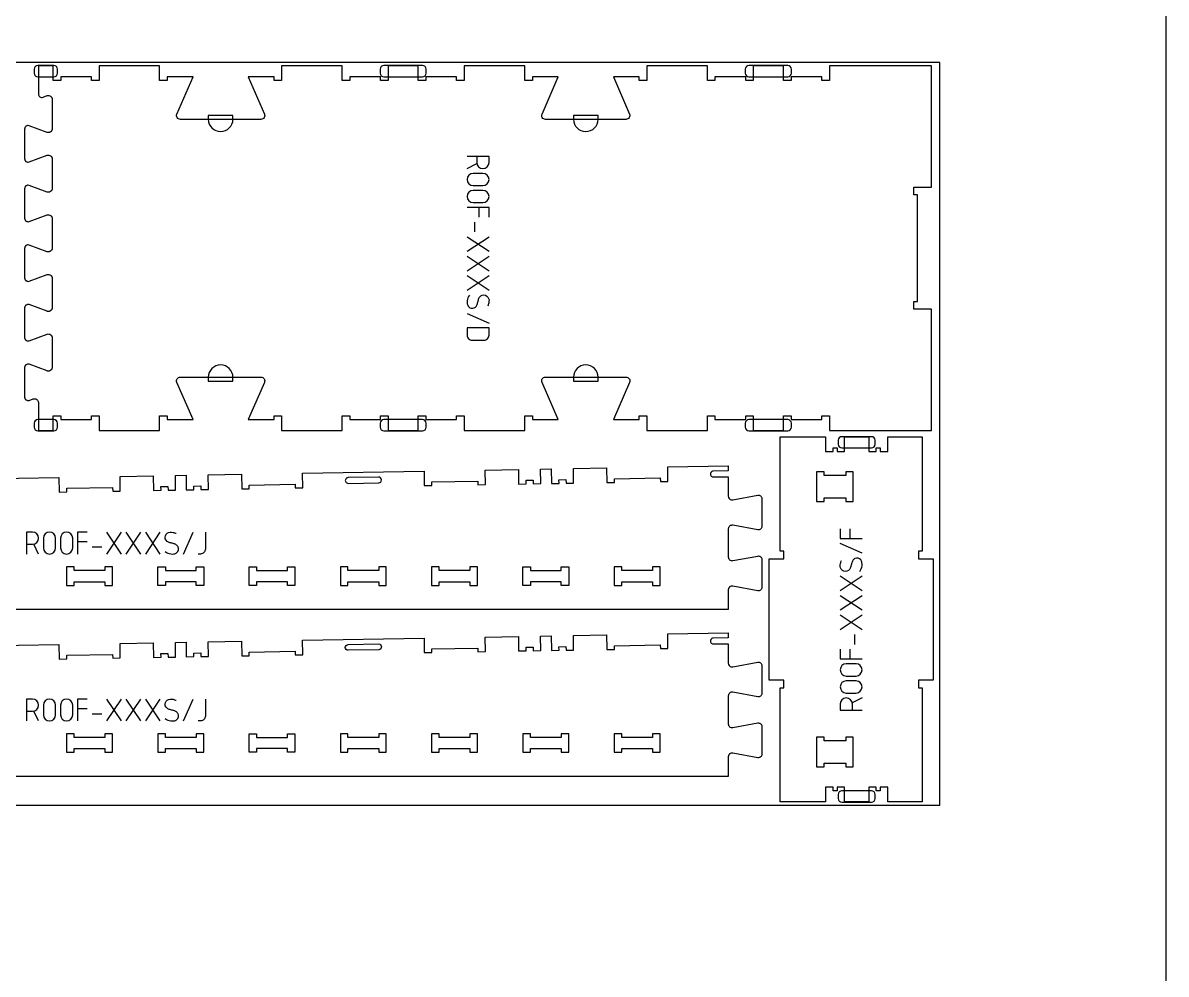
# Model space of a CAD drawing. Extents: x 0 to 12757, y 0 to 30003.
# Drawn here: x 1305 to 3183, y 10398 to 11961 of the extents above; entities that cross this region are included whole.
import ezdxf

# ---------------------------------------------------------------- set-up
doc = ezdxf.new("R2010")
doc.units = 0
for name, color, linetype in [('0_SHEET_SPRUCEPLY_2440X122', 1, 'CONTINUOUS'), ('1_ANYTOOL_1MMDEEP_LABELS_S', 2, 'CONTINUOUS'), ('3_ANYTOOL_CUTTHROUGH_INSID', 4, 'CONTINUOUS'), ('4_ANYTOOL_CUTTHROUGH_OUTSI', 5, 'CONTINUOUS'), ('5_ANYTOOL_HALF_MILL_9MM_IN', 70, 'CONTINUOUS'), ('DONOTCUT', 7, 'CONTINUOUS')]:
    doc.layers.add(name, color=color, linetype=linetype)

msp = doc.modelspace()

# ---------------------------------------------------------------- linework, layer by layer
at = {"layer": '0_SHEET_SPRUCEPLY_2440X122'}
msp.add_lwpolyline([(371.7, 11895.6), (371.7, 10675.6), (2811.7, 10675.6), (2811.7, 11895.6)], close=True, dxfattribs=at)
at = {"layer": '1_ANYTOOL_1MMDEEP_LABELS_S', "color": 2}
for points in [[(2050.7, 11741.6), (2050.7, 11731.6, 1), (2070.7, 11731.6), (2070.7, 11741.6), (2034.7, 11741.6)], [(2038.7, 11513.6, 0.136555), (2034.8, 11504.4, 0.071716), (2034.9, 11499.2, 0.133522), (2037, 11494.6, 0.344001), (2046.4, 11492.6, 0.153745), (2050.1, 11496, 0.071568), (2052, 11500.8, -0.00912), (2053.3, 11505.9, -0.090615), (2055.4, 11510.5, -0.340346), (2064.8, 11513.3, -0.284273), (2070.7, 11505.6, -0.092596), (2070.2, 11500.6, -0.017533), (2068.7, 11495.6)], [(1310.6, 11104.1), (1320.6, 11104.1, 1), (1320.6, 11124.1), (1310.6, 11124.1), (1310.6, 11088.1)], [(1538.6, 11092.1, 0.136555), (1547.9, 11088.2, 0.071716), (1553, 11088.3, 0.133522), (1557.7, 11090.4, 0.344001), (1559.7, 11099.8, 0.153745), (1556.2, 11103.6, 0.071568), (1551.5, 11105.4, -0.00912), (1546.4, 11106.7, -0.090615), (1541.8, 11108.9, -0.340346), (1539, 11118.2, -0.284273), (1546.7, 11124.1, -0.092596), (1551.7, 11123.7, -0.017533), (1556.6, 11122.1)], [(1604.6, 11124.1), (1604.6, 11096.1, -0.414214), (1596.6, 11088.1), (1592.6, 11088.1)], [(2679.8, 11059.6, 0.136555), (2683.7, 11068.9, 0.071716), (2683.6, 11074, 0.133522), (2681.5, 11078.7, 0.344001), (2672.1, 11080.7, 0.153745), (2668.4, 11077.2, 0.071568), (2666.5, 11072.5, -0.00912), (2665.2, 11067.4, -0.090615), (2663.1, 11062.8, -0.340346), (2653.7, 11060, -0.284273), (2647.8, 11067.7, -0.092596), (2648.3, 11072.7, -0.017533), (2649.8, 11077.6)], [(1310.6, 10829.7), (1320.6, 10829.7, 1), (1320.6, 10849.7), (1310.6, 10849.7), (1310.6, 10813.7)], [(1538.6, 10817.7, 0.136555), (1547.9, 10813.8, 0.071716), (1553, 10813.9, 0.133522), (1557.7, 10816, 0.344001), (1559.7, 10825.5, 0.153745), (1556.2, 10829.2, 0.071568), (1551.5, 10831, -0.00912), (1546.4, 10832.3, -0.090615), (1541.8, 10834.5, -0.340346), (1539, 10843.8, -0.284273), (1546.7, 10849.7, -0.092596), (1551.7, 10849.3, -0.017533), (1556.6, 10847.7)], [(1604.6, 10849.7), (1604.6, 10821.7, -0.414214), (1596.6, 10813.7), (1592.6, 10813.7)], [(2667.8, 10831.6), (2667.8, 10841.6, 1), (2647.8, 10841.6), (2647.8, 10831.6), (2683.8, 10831.6)]]:
    msp.add_lwpolyline(points, format="xyb", dxfattribs=at)
for points in [[(2034.7, 11721.6), (2050.8, 11729.7)], [(2070.7, 11641.6), (2070.7, 11657.6), (2034.7, 11657.6)], [(2054.7, 11641.6), (2054.7, 11657.6)], [(2046.7, 11633.6), (2046.7, 11617.6)], [(2034.7, 11585.6), (2070.7, 11609.6)], [(2034.7, 11609.6), (2070.7, 11585.6)], [(2034.7, 11553.6), (2070.7, 11577.6)], [(2034.7, 11577.6), (2070.7, 11553.6)], [(2034.7, 11521.6), (2070.7, 11545.6)], [(2034.7, 11545.6), (2070.7, 11521.6)], [(2034.7, 11483.6), (2070.7, 11467.6)], [(1410.6, 11124.1), (1394.6, 11124.1), (1394.6, 11088.1)], [(1442.6, 11088.1), (1466.6, 11124.1)], [(1466.6, 11088.1), (1442.6, 11124.1)], [(1474.6, 11088.1), (1498.6, 11124.1)], [(1498.6, 11088.1), (1474.6, 11124.1)], [(1506.6, 11088.1), (1530.6, 11124.1)], [(1530.6, 11088.1), (1506.6, 11124.1)], [(1568.6, 11088.1), (1584.6, 11124.1)], [(2647.8, 11129.6), (2647.8, 11113.6), (2683.8, 11113.6)], [(2663.8, 11129.6), (2663.8, 11113.6)], [(1330.6, 11088.1), (1322.5, 11104.3)], [(1410.6, 11108.1), (1394.6, 11108.1)], [(2683.8, 11089.6), (2647.8, 11105.6)], [(1418.6, 11100.1), (1434.6, 11100.1)], [(2683.8, 11027.6), (2647.8, 11051.6)], [(2683.8, 11051.6), (2647.8, 11027.6)], [(2683.8, 10995.6), (2647.8, 11019.6)], [(2683.8, 11019.6), (2647.8, 10995.6)], [(2683.8, 10963.6), (2647.8, 10987.6)], [(2683.8, 10987.6), (2647.8, 10963.6)], [(2671.8, 10939.6), (2671.8, 10955.6)], [(2647.8, 10931.6), (2647.8, 10915.6), (2683.8, 10915.6)], [(2663.8, 10931.6), (2663.8, 10915.6)], [(1410.6, 10849.7), (1394.6, 10849.7), (1394.6, 10813.7)], [(1442.6, 10813.7), (1466.6, 10849.7)], [(1466.6, 10813.7), (1442.6, 10849.7)], [(1474.6, 10813.7), (1498.6, 10849.7)], [(1498.6, 10813.7), (1474.6, 10849.7)], [(1506.6, 10813.7), (1530.6, 10849.7)], [(1530.6, 10813.7), (1506.6, 10849.7)], [(1568.6, 10813.7), (1584.6, 10849.7)], [(2683.8, 10851.6), (2667.6, 10843.5)], [(1330.6, 10813.7), (1322.5, 10829.9)], [(1410.6, 10833.7), (1394.6, 10833.7)], [(1418.6, 10825.7), (1434.6, 10825.7)]]:
    msp.add_lwpolyline(points, dxfattribs=at)
for points in [[(2044.7, 11713.6, 1), (2044.7, 11693.6), (2060.7, 11693.6, 1), (2060.7, 11713.6)], [(2044.7, 11685.6, 1), (2044.7, 11665.6), (2060.7, 11665.6, 1), (2060.7, 11685.6)], [(2070.7, 11447.6), (2070.7, 11459.6), (2034.7, 11459.6), (2034.7, 11447.6, 0.414214), (2042.7, 11439.6), (2062.7, 11439.6, 0.414214)], [(1338.6, 11098.1, 1), (1358.6, 11098.1), (1358.6, 11114.1, 1), (1338.6, 11114.1)], [(1366.6, 11098.1, 1), (1386.6, 11098.1), (1386.6, 11114.1, 1), (1366.6, 11114.1)], [(2673.8, 10887.6, 1), (2673.8, 10907.6), (2657.8, 10907.6, 1), (2657.8, 10887.6)], [(2673.8, 10859.6, 1), (2673.8, 10879.6), (2657.8, 10879.6, 1), (2657.8, 10859.6)], [(1338.6, 10823.7, 1), (1358.6, 10823.7), (1358.6, 10839.7, 1), (1338.6, 10839.7)], [(1366.6, 10823.7, 1), (1386.6, 10823.7), (1386.6, 10839.7, 1), (1366.6, 10839.7)]]:
    msp.add_lwpolyline(points, format="xyb", close=True, dxfattribs=at)
at = {"layer": '3_ANYTOOL_CUTTHROUGH_INSID', "color": 4}
for points in [[(2669.3, 11174.5), (2669.3, 11223), (2656.8, 11223), (2656.8, 11217), (2621.3, 11217), (2621.3, 11223), (2608.8, 11223), (2608.8, 11174.5), (2621.3, 11174.5), (2621.3, 11180.5), (2656.8, 11180.5), (2656.8, 11174.5)], [(1414.1, 11061.1), (1388.9, 11061.1), (1388.9, 11067.1), (1376.4, 11067.1), (1376.4, 11036.6), (1388.9, 11036.6), (1388.9, 11042.6), (1439.4, 11042.6), (1439.4, 11036.6), (1451.9, 11036.6), (1451.9, 11067.1), (1439.4, 11067.1), (1439.4, 11061.1)], [(1589.4, 11061.1), (1589.4, 11067.1), (1601.9, 11067.1), (1601.9, 11036.6), (1589.4, 11036.6), (1589.4, 11042.6), (1538.9, 11042.6), (1538.9, 11036.6), (1526.4, 11036.6), (1526.4, 11067.1), (1538.9, 11067.1), (1538.9, 11061.1)], [(1688.9, 11042.6), (1688.9, 11036.6), (1676.4, 11036.6), (1676.4, 11067.1), (1688.9, 11067.1), (1688.9, 11061.1), (1739.4, 11061.1), (1739.4, 11067.1), (1751.9, 11067.1), (1751.9, 11036.6), (1739.4, 11036.6), (1739.4, 11042.6)], [(1889.4, 11061.1), (1838.9, 11061.1), (1838.9, 11067.1), (1826.4, 11067.1), (1826.4, 11036.6), (1838.9, 11036.6), (1838.9, 11042.6), (1889.4, 11042.6), (1889.4, 11036.6), (1901.9, 11036.6), (1901.9, 11067.1), (1889.4, 11067.1)], [(2014.1, 11061.1), (1988.9, 11061.1), (1988.9, 11067.1), (1976.4, 11067.1), (1976.4, 11036.6), (1988.9, 11036.6), (1988.9, 11042.6), (2039.4, 11042.6), (2039.4, 11036.6), (2051.9, 11036.6), (2051.9, 11067.1), (2039.4, 11067.1), (2039.4, 11061.1)], [(2189.4, 11061.1), (2189.4, 11067.1), (2201.9, 11067.1), (2201.9, 11036.6), (2189.4, 11036.6), (2189.4, 11042.6), (2138.9, 11042.6), (2138.9, 11036.6), (2126.4, 11036.6), (2126.4, 11067.1), (2138.9, 11067.1), (2138.9, 11061.1)], [(2288.9, 11061.1), (2288.9, 11067.1), (2276.4, 11067.1), (2276.4, 11036.6), (2288.9, 11036.6), (2288.9, 11042.6), (2339.4, 11042.6), (2339.4, 11036.6), (2351.9, 11036.6), (2351.9, 11067.1), (2339.4, 11067.1), (2339.4, 11061.1)], [(1376.6, 10762.2), (1388.9, 10762.2), (1388.9, 10768.2), (1439.4, 10768.2), (1439.4, 10762.2), (1451.9, 10762.2), (1451.9, 10792.7), (1439.4, 10792.7), (1439.4, 10786.7), (1388.9, 10786.7), (1388.9, 10792.7), (1376.4, 10792.7), (1376.4, 10762.2)], [(1589.4, 10786.7), (1538.9, 10786.7), (1538.9, 10792.7), (1526.4, 10792.7), (1526.4, 10762.2), (1538.9, 10762.2), (1538.9, 10768.2), (1589.4, 10768.2), (1589.4, 10762.2), (1601.9, 10762.2), (1601.9, 10792.7), (1589.4, 10792.7)], [(1688.9, 10792.4), (1688.9, 10786.7), (1739.4, 10786.7), (1739.4, 10792.7), (1751.9, 10792.7), (1751.9, 10762.2), (1739.4, 10762.2), (1739.4, 10768.2), (1688.9, 10768.2), (1688.9, 10762.2), (1676.4, 10762.2), (1676.4, 10792.7), (1688.9, 10792.7)], [(1889.4, 10786.7), (1838.9, 10786.7), (1838.9, 10792.7), (1826.4, 10792.7), (1826.4, 10762.2), (1838.9, 10762.2), (1838.9, 10768.2), (1889.4, 10768.2), (1889.4, 10762.2), (1901.9, 10762.2), (1901.9, 10792.7), (1889.4, 10792.7)], [(1976.6, 10762.2), (1988.9, 10762.2), (1988.9, 10768.2), (2039.4, 10768.2), (2039.4, 10762.2), (2051.9, 10762.2), (2051.9, 10792.7), (2039.4, 10792.7), (2039.4, 10786.7), (1988.9, 10786.7), (1988.9, 10792.7), (1976.4, 10792.7), (1976.4, 10762.2)], [(2189.4, 10786.7), (2138.9, 10786.7), (2138.9, 10792.7), (2126.4, 10792.7), (2126.4, 10762.2), (2138.9, 10762.2), (2138.9, 10768.2), (2189.4, 10768.2), (2189.4, 10762.2), (2201.9, 10762.2), (2201.9, 10792.7), (2189.4, 10792.7)], [(2288.9, 10786.7), (2288.9, 10792.7), (2276.4, 10792.7), (2276.4, 10762.2), (2288.9, 10762.2), (2288.9, 10768.2), (2339.4, 10768.2), (2339.4, 10762.2), (2351.9, 10762.2), (2351.9, 10792.7), (2339.4, 10792.7), (2339.4, 10786.7)], [(2621.3, 10738.5), (2621.3, 10744.5), (2656.8, 10744.5), (2656.8, 10738.5), (2669.3, 10738.5), (2669.3, 10787), (2656.8, 10787), (2656.8, 10781), (2621.3, 10781), (2621.3, 10787), (2608.8, 10787), (2608.8, 10738.5)]]:
    msp.add_lwpolyline(points, close=True, dxfattribs=at)
for points in [[(1839.4, 11204.2), (1889.4, 11205.1, 1), (1889.3, 11214.6), (1839.3, 11213.7, 1)], [(1839.4, 10929.8, -1), (1839.3, 10939.3), (1889.3, 10940.2, -1), (1889.4, 10930.7)]]:
    msp.add_lwpolyline(points, format="xyb", close=True, dxfattribs=at)
at = {"layer": '4_ANYTOOL_CUTTHROUGH_OUTSI', "color": 5}
msp.add_lwpolyline([(1321.7, 11342.9, -0.522088), (1330.2, 11337), (1330.2, 11290.9), (1354.7, 11290.9), (1354.7, 11314.9), (1367.2, 11314.9), (1367.2, 11308.9), (1417.7, 11308.9), (1417.7, 11314.9), (1430.2, 11314.9), (1430.2, 11290.9), (1479.9, 11290.9), (1529.4, 11290.9), (1529.4, 11314.9), (1541.9, 11314.9), (1541.9, 11308.9), (1584.3, 11308.9), (1557.7, 11370.1), (1557.7, 11370.1, -0.539734), (1563.5, 11378.9), (1695.8, 11378.9, -0.539734), (1701.6, 11370.1), (1675, 11308.9), (1717.4, 11308.9), (1717.4, 11314.9), (1729.9, 11314.9), (1729.9, 11290.9), (1780, 11290.9), (1829.4, 11290.9), (1829.4, 11314.9), (1841.9, 11314.9), (1841.9, 11308.9), (1892.4, 11308.9), (1892.4, 11314.9), (1904.9, 11314.9), (1904.9, 11290.9), (1954.4, 11290.9), (1954.4, 11314.9), (1966.9, 11314.9), (1966.9, 11308.9), (2017.4, 11308.9), (2017.4, 11314.9), (2029.9, 11314.9), (2029.9, 11290.9), (2080, 11290.9), (2129.5, 11290.9), (2129.5, 11314.9), (2142, 11314.9), (2142, 11308.9), (2184.4, 11308.9), (2157.8, 11370.1), (2157.8, 11370.1, -0.539734), (2163.5, 11378.9), (2295.9, 11378.9, -0.539734), (2301.7, 11370.1), (2275.1, 11308.9), (2317.5, 11308.9), (2317.5, 11314.9), (2330, 11314.9), (2330, 11290.9), (2380, 11290.9), (2429.5, 11290.9), (2429.5, 11314.9), (2442, 11314.9), (2442, 11308.9), (2492.5, 11308.9), (2492.5, 11314.9), (2505, 11314.9), (2505, 11290.9), (2554.5, 11290.9), (2554.5, 11314.9), (2567, 11314.9), (2567, 11308.9), (2617.5, 11308.9), (2617.5, 11314.9), (2630, 11314.9), (2630, 11290.9), (2680.1, 11290.9), (2797.8, 11290.9), (2797.8, 11290.9), (2797.8, 11490.4), (2768.8, 11490.4), (2768.8, 11502.9), (2774.8, 11502.9), (2774.8, 11678.4), (2768.8, 11678.4), (2768.8, 11690.9), (2797.8, 11690.9), (2797.8, 11690.9), (2797.8, 11890.4), (2680.1, 11890.4), (2630, 11890.4), (2630, 11866.4), (2617.5, 11866.4), (2617.5, 11872.4), (2567, 11872.4), (2567, 11866.4), (2554.5, 11866.4), (2554.5, 11890.4), (2505, 11890.4), (2505, 11866.4), (2492.5, 11866.4), (2492.5, 11872.4), (2442, 11872.4), (2442, 11866.4), (2429.5, 11866.4), (2429.5, 11890.4), (2380, 11890.4), (2330, 11890.4), (2330, 11866.4), (2317.5, 11866.4), (2317.5, 11872.4), (2275.1, 11872.4), (2301.7, 11811.1), (2301.7, 11811.1, -0.539734), (2295.9, 11802.4), (2163.5, 11802.4, -0.539734), (2157.8, 11811.1), (2184.4, 11872.4), (2142, 11872.4), (2142, 11866.4), (2129.5, 11866.4), (2129.5, 11890.4), (2080, 11890.4), (2029.9, 11890.4), (2029.9, 11866.4), (2017.4, 11866.4), (2017.4, 11872.4), (1966.9, 11872.4), (1966.9, 11866.4), (1954.4, 11866.4), (1954.4, 11890.4), (1904.9, 11890.4), (1904.9, 11866.4), (1892.4, 11866.4), (1892.4, 11872.4), (1841.9, 11872.4), (1841.9, 11866.4), (1829.4, 11866.4), (1829.4, 11890.4), (1780, 11890.4), (1729.9, 11890.4), (1729.9, 11866.4), (1717.4, 11866.4), (1717.4, 11872.4), (1675, 11872.4), (1701.6, 11811.1), (1701.6, 11811.1, -0.539734), (1695.8, 11802.4), (1563.5, 11802.4, -0.539734), (1557.7, 11811.1), (1584.3, 11872.4), (1541.9, 11872.4), (1541.9, 11866.4), (1529.4, 11866.4), (1529.4, 11890.4), (1479.9, 11890.4), (1430.2, 11890.4), (1430.2, 11866.4), (1417.7, 11866.4), (1417.7, 11872.4), (1367.2, 11872.4), (1367.2, 11866.4), (1354.7, 11866.4), (1354.7, 11890.4), (1330.2, 11890.4), (1330.2, 11844.2), (1330.2, 11844.2, 0.522087), (1337.9, 11838.8), (1344.7, 11841.4), (1344.7, 11841.4), (1344.7, 11841.4, -0.237079), (1350.3, 11840.4), (1350.4, 11840.3), (1350.5, 11840.2), (1350.7, 11840.1), (1350.8, 11839.9), (1350.9, 11839.8), (1351.1, 11839.7), (1351.2, 11839.5), (1351.3, 11839.4), (1351.4, 11839.3), (1351.5, 11839.1), (1351.6, 11839), (1351.7, 11838.8), (1351.8, 11838.7), (1351.9, 11838.5), (1352, 11838.3), (1352.1, 11838.2), (1352.2, 11838), (1352.3, 11837.8), (1352.3, 11837.7), (1352.4, 11837.5), (1352.5, 11837.3), (1352.5, 11837.1), (1352.6, 11837), (1352.6, 11836.8), (1352.7, 11836.6), (1352.7, 11836.4), (1352.7, 11836.3), (1352.7, 11836.1), (1352.8, 11835.9), (1352.8, 11835.7), (1352.8, 11835.5), (1352.8, 11835.4), (1352.8, 11786.9), (1352.8, 11786.7), (1352.8, 11786.5), (1352.8, 11786.3), (1352.7, 11786.2), (1352.7, 11786), (1352.7, 11785.8), (1352.7, 11785.6), (1352.6, 11785.4), (1352.6, 11785.3), (1352.5, 11785.1), (1352.5, 11784.9), (1352.4, 11784.7), (1352.3, 11784.6), (1352.3, 11784.4), (1352.2, 11784.2), (1352.1, 11784.1), (1352, 11783.9), (1351.9, 11783.7), (1351.8, 11783.6), (1351.7, 11783.4), (1351.6, 11783.3), (1351.5, 11783.1), (1351.4, 11783), (1351.3, 11782.8), (1351.2, 11782.7), (1351.1, 11782.6), (1350.9, 11782.4), (1350.8, 11782.3), (1350.7, 11782.2), (1350.5, 11782.1), (1350.4, 11782), (1350.3, 11781.9), (1350.1, 11781.7), (1350, 11781.6), (1349.8, 11781.6), (1349.7, 11781.5), (1349.5, 11781.4), (1349.3, 11781.3), (1349.2, 11781.2), (1349, 11781.1), (1348.8, 11781.1), (1348.7, 11781), (1348.5, 11780.9), (1348.3, 11780.9), (1348.2, 11780.8), (1348, 11780.8), (1347.8, 11780.7), (1347.6, 11780.7), (1347.4, 11780.7), (1347.2, 11780.7), (1347.1, 11780.6), (1346.9, 11780.6), (1346.7, 11780.6), (1346.5, 11780.6), (1346.3, 11780.6), (1346.1, 11780.6), (1346, 11780.6), (1345.8, 11780.7), (1345.6, 11780.7), (1345.4, 11780.7), (1345.2, 11780.7), (1345.1, 11780.8), (1344.9, 11780.8), (1344.7, 11780.9), (1344.7, 11780.9), (1344.7, 11780.9), (1314.9, 11791.9), (1314.9, 11791.9, 0.236725), (1309.9, 11791), (1309.7, 11790.9), (1309.6, 11790.8), (1309.5, 11790.7), (1309.4, 11790.6), (1309.2, 11790.5), (1309.1, 11790.3), (1309, 11790.2), (1308.9, 11790.1), (1308.8, 11790), (1308.7, 11789.8), (1308.6, 11789.7), (1308.5, 11789.5), (1308.4, 11789.4), (1308.3, 11789.3), (1308.2, 11789.1), (1308.2, 11789), (1308.1, 11788.8), (1308, 11788.6), (1308, 11788.5), (1307.9, 11788.3), (1307.8, 11788.2), (1307.8, 11788), (1307.7, 11787.8), (1307.7, 11787.7), (1307.7, 11787.5), (1307.6, 11787.4), (1307.6, 11787.2), (1307.6, 11787), (1307.6, 11786.9), (1307.6, 11786.7), (1307.6, 11786.5), (1307.6, 11786.4), (1307.6, 11737.9), (1307.6, 11737.7), (1307.6, 11737.5), (1307.6, 11737.4), (1307.6, 11737.2), (1307.6, 11737), (1307.6, 11736.9), (1307.7, 11736.7), (1307.7, 11736.6), (1307.7, 11736.4), (1307.8, 11736.2), (1307.8, 11736.1), (1307.9, 11735.9), (1308, 11735.7), (1308, 11735.6), (1308.1, 11735.4), (1308.2, 11735.3), (1308.2, 11735.1), (1308.3, 11735), (1308.4, 11734.8), (1308.5, 11734.7), (1308.6, 11734.6), (1308.7, 11734.4), (1308.8, 11734.3), (1308.9, 11734.2), (1309, 11734), (1309.1, 11733.9), (1309.2, 11733.8), (1309.4, 11733.7), (1309.5, 11733.6), (1309.6, 11733.5), (1309.7, 11733.4), (1309.9, 11733.3, 0.236725), (1314.9, 11732.4), (1344.7, 11743.4), (1344.7, 11743.4), (1344.7, 11743.4, -0.237079), (1350.3, 11742.4), (1350.4, 11742.3), (1350.5, 11742.2), (1350.7, 11742.1), (1350.8, 11741.9), (1350.9, 11741.8), (1351.1, 11741.7), (1351.2, 11741.5), (1351.3, 11741.4), (1351.4, 11741.3), (1351.5, 11741.1), (1351.6, 11741), (1351.7, 11740.8), (1351.8, 11740.7), (1351.9, 11740.5), (1352, 11740.3), (1352.1, 11740.2), (1352.2, 11740), (1352.3, 11739.8), (1352.3, 11739.7), (1352.4, 11739.5), (1352.5, 11739.3), (1352.5, 11739.1), (1352.6, 11739), (1352.6, 11738.8), (1352.7, 11738.6), (1352.7, 11738.4), (1352.7, 11738.3), (1352.7, 11738.1), (1352.8, 11737.9), (1352.8, 11737.7), (1352.8, 11737.5), (1352.8, 11737.4), (1352.8, 11688.9), (1352.8, 11688.7), (1352.8, 11688.5), (1352.8, 11688.3), (1352.7, 11688.2), (1352.7, 11688), (1352.7, 11687.8), (1352.7, 11687.6), (1352.6, 11687.4), (1352.6, 11687.3), (1352.5, 11687.1), (1352.5, 11686.9), (1352.4, 11686.7), (1352.3, 11686.6), (1352.3, 11686.4), (1352.2, 11686.2), (1352.1, 11686.1), (1352, 11685.9), (1351.9, 11685.7), (1351.8, 11685.6), (1351.7, 11685.4), (1351.6, 11685.3), (1351.5, 11685.1), (1351.4, 11685), (1351.3, 11684.8), (1351.2, 11684.7), (1351.1, 11684.6), (1350.9, 11684.4), (1350.8, 11684.3), (1350.7, 11684.2), (1350.5, 11684.1), (1350.4, 11684), (1350.3, 11683.9), (1350.1, 11683.7), (1350, 11683.6), (1349.8, 11683.6), (1349.7, 11683.5), (1349.5, 11683.4), (1349.3, 11683.3), (1349.2, 11683.2), (1349, 11683.1), (1348.8, 11683.1), (1348.7, 11683), (1348.5, 11682.9), (1348.3, 11682.9), (1348.2, 11682.8), (1348, 11682.8), (1347.8, 11682.7), (1347.6, 11682.7), (1347.4, 11682.7), (1347.2, 11682.7), (1347.1, 11682.6), (1346.9, 11682.6), (1346.7, 11682.6), (1346.5, 11682.6), (1346.3, 11682.6), (1346.1, 11682.6), (1346, 11682.6), (1345.8, 11682.7), (1345.6, 11682.7), (1345.4, 11682.7), (1345.2, 11682.7), (1345.1, 11682.8), (1344.9, 11682.8), (1344.7, 11682.9), (1344.7, 11682.9), (1344.7, 11682.9), (1314.9, 11693.9), (1314.9, 11693.9, 0.236725), (1309.9, 11693), (1309.7, 11692.9), (1309.6, 11692.8), (1309.5, 11692.7), (1309.4, 11692.6), (1309.2, 11692.5), (1309.1, 11692.3), (1309, 11692.2), (1308.9, 11692.1), (1308.8, 11692), (1308.7, 11691.8), (1308.6, 11691.7), (1308.5, 11691.5), (1308.4, 11691.4), (1308.3, 11691.3), (1308.2, 11691.1), (1308.2, 11691), (1308.1, 11690.8), (1308, 11690.6), (1308, 11690.5), (1307.9, 11690.3), (1307.8, 11690.2), (1307.8, 11690), (1307.7, 11689.8), (1307.7, 11689.7), (1307.7, 11689.5), (1307.6, 11689.4), (1307.6, 11689.2), (1307.6, 11689), (1307.6, 11688.9), (1307.6, 11688.7), (1307.6, 11688.5), (1307.6, 11688.4), (1307.6, 11639.9), (1307.6, 11639.7), (1307.6, 11639.5), (1307.6, 11639.4), (1307.6, 11639.2), (1307.6, 11639), (1307.6, 11638.9), (1307.7, 11638.7), (1307.7, 11638.6), (1307.7, 11638.4), (1307.8, 11638.2), (1307.8, 11638.1), (1307.9, 11637.9), (1308, 11637.7), (1308, 11637.6), (1308.1, 11637.4), (1308.2, 11637.3), (1308.2, 11637.1), (1308.3, 11637), (1308.4, 11636.8), (1308.5, 11636.7), (1308.6, 11636.6), (1308.7, 11636.4), (1308.8, 11636.3), (1308.9, 11636.2), (1309, 11636), (1309.1, 11635.9), (1309.2, 11635.8), (1309.4, 11635.7), (1309.5, 11635.6), (1309.6, 11635.5), (1309.7, 11635.4), (1309.9, 11635.3, 0.236725), (1314.9, 11634.4), (1344.7, 11645.4), (1344.7, 11645.4), (1344.7, 11645.4, -0.237079), (1350.3, 11644.4), (1350.4, 11644.3), (1350.5, 11644.2), (1350.7, 11644.1), (1350.8, 11643.9), (1350.9, 11643.8), (1351.1, 11643.7), (1351.2, 11643.5), (1351.3, 11643.4), (1351.4, 11643.3), (1351.5, 11643.1), (1351.6, 11643), (1351.7, 11642.8), (1351.8, 11642.7), (1351.9, 11642.5), (1352, 11642.3), (1352.1, 11642.2), (1352.2, 11642), (1352.3, 11641.8), (1352.3, 11641.7), (1352.4, 11641.5), (1352.5, 11641.3), (1352.5, 11641.1), (1352.6, 11641), (1352.6, 11640.8), (1352.7, 11640.6), (1352.7, 11640.4), (1352.7, 11640.3), (1352.7, 11640.1), (1352.8, 11639.9), (1352.8, 11639.7), (1352.8, 11639.5), (1352.8, 11639.4), (1352.8, 11590.9), (1352.8, 11590.7), (1352.8, 11590.5), (1352.8, 11590.3), (1352.7, 11590.2), (1352.7, 11590), (1352.7, 11589.8), (1352.7, 11589.6), (1352.6, 11589.4), (1352.6, 11589.3), (1352.5, 11589.1), (1352.5, 11588.9), (1352.4, 11588.7), (1352.3, 11588.6), (1352.3, 11588.4), (1352.2, 11588.2), (1352.1, 11588.1), (1352, 11587.9), (1351.9, 11587.7), (1351.8, 11587.6), (1351.7, 11587.4), (1351.6, 11587.3), (1351.5, 11587.1), (1351.4, 11587), (1351.3, 11586.8), (1351.2, 11586.7), (1351.1, 11586.6), (1350.9, 11586.4), (1350.8, 11586.3), (1350.7, 11586.2), (1350.5, 11586.1), (1350.4, 11586), (1350.3, 11585.9), (1350.1, 11585.7), (1350, 11585.6), (1349.8, 11585.6), (1349.7, 11585.5), (1349.5, 11585.4), (1349.3, 11585.3), (1349.2, 11585.2), (1349, 11585.1), (1348.8, 11585.1), (1348.7, 11585), (1348.5, 11584.9), (1348.3, 11584.9), (1348.2, 11584.8), (1348, 11584.8), (1347.8, 11584.7), (1347.6, 11584.7), (1347.4, 11584.7), (1347.2, 11584.7), (1347.1, 11584.6), (1346.9, 11584.6), (1346.7, 11584.6), (1346.5, 11584.6), (1346.3, 11584.6), (1346.1, 11584.6), (1346, 11584.6), (1345.8, 11584.7), (1345.6, 11584.7), (1345.4, 11584.7), (1345.2, 11584.7), (1345.1, 11584.8), (1344.9, 11584.8), (1344.7, 11584.9), (1344.7, 11584.9), (1344.7, 11584.9), (1314.9, 11595.9), (1314.9, 11595.9, 0.236725), (1309.9, 11595), (1309.7, 11594.9), (1309.6, 11594.8), (1309.5, 11594.7), (1309.4, 11594.6), (1309.2, 11594.5), (1309.1, 11594.3), (1309, 11594.2), (1308.9, 11594.1), (1308.8, 11594), (1308.7, 11593.8), (1308.6, 11593.7), (1308.5, 11593.5), (1308.4, 11593.4), (1308.3, 11593.3), (1308.2, 11593.1), (1308.2, 11593), (1308.1, 11592.8), (1308, 11592.6), (1308, 11592.5), (1307.9, 11592.3), (1307.8, 11592.2), (1307.8, 11592), (1307.7, 11591.8), (1307.7, 11591.7), (1307.7, 11591.5), (1307.6, 11591.4), (1307.6, 11591.2), (1307.6, 11591), (1307.6, 11590.9), (1307.6, 11590.7), (1307.6, 11590.5), (1307.6, 11590.4), (1307.6, 11541.9), (1307.6, 11541.7), (1307.6, 11541.5), (1307.6, 11541.4), (1307.6, 11541.2), (1307.6, 11541), (1307.6, 11540.9), (1307.7, 11540.7), (1307.7, 11540.6), (1307.7, 11540.4), (1307.8, 11540.2), (1307.8, 11540.1), (1307.9, 11539.9), (1308, 11539.7), (1308, 11539.6), (1308.1, 11539.4), (1308.2, 11539.3), (1308.2, 11539.1), (1308.3, 11539), (1308.4, 11538.8), (1308.5, 11538.7), (1308.6, 11538.6), (1308.7, 11538.4), (1308.8, 11538.3), (1308.9, 11538.2), (1309, 11538), (1309.1, 11537.9), (1309.2, 11537.8), (1309.4, 11537.7), (1309.5, 11537.6), (1309.6, 11537.5), (1309.7, 11537.4), (1309.9, 11537.3, 0.236725), (1314.9, 11536.4), (1344.7, 11547.4), (1344.7, 11547.4), (1344.7, 11547.4, -0.237079), (1350.3, 11546.4), (1350.4, 11546.3), (1350.5, 11546.2), (1350.7, 11546.1), (1350.8, 11545.9), (1350.9, 11545.8), (1351.1, 11545.7), (1351.2, 11545.5), (1351.3, 11545.4), (1351.4, 11545.3), (1351.5, 11545.1), (1351.6, 11545), (1351.7, 11544.8), (1351.8, 11544.7), (1351.9, 11544.5), (1352, 11544.3), (1352.1, 11544.2), (1352.2, 11544), (1352.3, 11543.8), (1352.3, 11543.7), (1352.4, 11543.5), (1352.5, 11543.3), (1352.5, 11543.1), (1352.6, 11543), (1352.6, 11542.8), (1352.7, 11542.6), (1352.7, 11542.4), (1352.7, 11542.3), (1352.7, 11542.1), (1352.8, 11541.9), (1352.8, 11541.7), (1352.8, 11541.5), (1352.8, 11541.4), (1352.8, 11492.9), (1352.8, 11492.7), (1352.8, 11492.5), (1352.8, 11492.3), (1352.7, 11492.2), (1352.7, 11492), (1352.7, 11491.8), (1352.7, 11491.6), (1352.6, 11491.4), (1352.6, 11491.3), (1352.5, 11491.1), (1352.5, 11490.9), (1352.4, 11490.7), (1352.3, 11490.6), (1352.3, 11490.4), (1352.2, 11490.2), (1352.1, 11490.1), (1352, 11489.9), (1351.9, 11489.7), (1351.8, 11489.6), (1351.7, 11489.4), (1351.6, 11489.3), (1351.5, 11489.1), (1351.4, 11489), (1351.3, 11488.8), (1351.2, 11488.7), (1351.1, 11488.6), (1350.9, 11488.4), (1350.8, 11488.3), (1350.7, 11488.2), (1350.5, 11488.1), (1350.4, 11488), (1350.3, 11487.9), (1350.1, 11487.7), (1350, 11487.6), (1349.8, 11487.6), (1349.7, 11487.5), (1349.5, 11487.4), (1349.3, 11487.3), (1349.2, 11487.2), (1349, 11487.1), (1348.8, 11487.1), (1348.7, 11487), (1348.5, 11486.9), (1348.3, 11486.9), (1348.2, 11486.8), (1348, 11486.8), (1347.8, 11486.7), (1347.6, 11486.7), (1347.4, 11486.7), (1347.2, 11486.7), (1347.1, 11486.6), (1346.9, 11486.6), (1346.7, 11486.6), (1346.5, 11486.6), (1346.3, 11486.6), (1346.1, 11486.6), (1346, 11486.6), (1345.8, 11486.7), (1345.6, 11486.7), (1345.4, 11486.7), (1345.2, 11486.7), (1345.1, 11486.8), (1344.9, 11486.8), (1344.7, 11486.9), (1344.7, 11486.9), (1344.7, 11486.9), (1314.9, 11497.9), (1314.9, 11497.9, 0.236725), (1309.9, 11497), (1309.7, 11496.9), (1309.6, 11496.8), (1309.5, 11496.7), (1309.4, 11496.6), (1309.2, 11496.5), (1309.1, 11496.3), (1309, 11496.2), (1308.9, 11496.1), (1308.8, 11496), (1308.7, 11495.8), (1308.6, 11495.7), (1308.5, 11495.5), (1308.4, 11495.4), (1308.3, 11495.3), (1308.2, 11495.1), (1308.2, 11495), (1308.1, 11494.8), (1308, 11494.6), (1308, 11494.5), (1307.9, 11494.3), (1307.8, 11494.2), (1307.8, 11494), (1307.7, 11493.8), (1307.7, 11493.7), (1307.7, 11493.5), (1307.6, 11493.4), (1307.6, 11493.2), (1307.6, 11493), (1307.6, 11492.9), (1307.6, 11492.7), (1307.6, 11492.5), (1307.6, 11492.4), (1307.6, 11443.9), (1307.6, 11443.7), (1307.6, 11443.5), (1307.6, 11443.4), (1307.6, 11443.2), (1307.6, 11443), (1307.6, 11442.9), (1307.7, 11442.7), (1307.7, 11442.6), (1307.7, 11442.4), (1307.8, 11442.2), (1307.8, 11442.1), (1307.9, 11441.9), (1308, 11441.7), (1308, 11441.6), (1308.1, 11441.4), (1308.2, 11441.3), (1308.2, 11441.1), (1308.3, 11441), (1308.4, 11440.8), (1308.5, 11440.7), (1308.6, 11440.6), (1308.7, 11440.4), (1308.8, 11440.3), (1308.9, 11440.2), (1309, 11440), (1309.1, 11439.9), (1309.2, 11439.8), (1309.4, 11439.7), (1309.5, 11439.6), (1309.6, 11439.5), (1309.7, 11439.4), (1309.9, 11439.3, 0.236725), (1314.9, 11438.4), (1344.7, 11449.4), (1344.7, 11449.4), (1344.7, 11449.4, -0.237079), (1350.3, 11448.4), (1350.4, 11448.3), (1350.5, 11448.2), (1350.7, 11448.1), (1350.8, 11447.9), (1350.9, 11447.8), (1351.1, 11447.7), (1351.2, 11447.5), (1351.3, 11447.4), (1351.4, 11447.3), (1351.5, 11447.1), (1351.6, 11447), (1351.7, 11446.8), (1351.8, 11446.7), (1351.9, 11446.5), (1352, 11446.3), (1352.1, 11446.2), (1352.2, 11446), (1352.3, 11445.8), (1352.3, 11445.7), (1352.4, 11445.5), (1352.5, 11445.3), (1352.5, 11445.1), (1352.6, 11445), (1352.6, 11444.8), (1352.7, 11444.6), (1352.7, 11444.4), (1352.7, 11444.3), (1352.7, 11444.1), (1352.8, 11443.9), (1352.8, 11443.7), (1352.8, 11443.5), (1352.8, 11443.4), (1352.8, 11394.9), (1352.8, 11394.7), (1352.8, 11394.5), (1352.8, 11394.3), (1352.7, 11394.2), (1352.7, 11394), (1352.7, 11393.8), (1352.7, 11393.6), (1352.6, 11393.4), (1352.6, 11393.3), (1352.5, 11393.1), (1352.5, 11392.9), (1352.4, 11392.7), (1352.3, 11392.6), (1352.3, 11392.4), (1352.2, 11392.2), (1352.1, 11392.1), (1352, 11391.9), (1351.9, 11391.7), (1351.8, 11391.6), (1351.7, 11391.4), (1351.6, 11391.3), (1351.5, 11391.1), (1351.4, 11391), (1351.3, 11390.8), (1351.2, 11390.7), (1351.1, 11390.6), (1350.9, 11390.4), (1350.8, 11390.3), (1350.7, 11390.2), (1350.5, 11390.1), (1350.4, 11390), (1350.3, 11389.9), (1350.1, 11389.7), (1350, 11389.6), (1349.8, 11389.6), (1349.7, 11389.5), (1349.5, 11389.4), (1349.3, 11389.3), (1349.2, 11389.2), (1349, 11389.1), (1348.8, 11389.1), (1348.7, 11389), (1348.5, 11388.9), (1348.3, 11388.9), (1348.2, 11388.8), (1348, 11388.8), (1347.8, 11388.7), (1347.6, 11388.7), (1347.4, 11388.7), (1347.2, 11388.7), (1347.1, 11388.6), (1346.9, 11388.6), (1346.7, 11388.6), (1346.5, 11388.6), (1346.3, 11388.6), (1346.1, 11388.6), (1346, 11388.6), (1345.8, 11388.7), (1345.6, 11388.7), (1345.4, 11388.7), (1345.2, 11388.7), (1345.1, 11388.8), (1344.9, 11388.8), (1344.7, 11388.9), (1344.7, 11388.9), (1344.7, 11388.9), (1314.9, 11399.9), (1314.9, 11399.9, 0.236725), (1309.9, 11399), (1309.7, 11398.9), (1309.6, 11398.8), (1309.5, 11398.7), (1309.4, 11398.6), (1309.2, 11398.5), (1309.1, 11398.3), (1309, 11398.2), (1308.9, 11398.1), (1308.8, 11398), (1308.7, 11397.8), (1308.6, 11397.7), (1308.5, 11397.5), (1308.4, 11397.4), (1308.3, 11397.3), (1308.2, 11397.1), (1308.2, 11397), (1308.1, 11396.8), (1308, 11396.6), (1308, 11396.5), (1307.9, 11396.3), (1307.8, 11396.2), (1307.8, 11396), (1307.7, 11395.8), (1307.7, 11395.7), (1307.7, 11395.5), (1307.6, 11395.4), (1307.6, 11395.2), (1307.6, 11395), (1307.6, 11394.9), (1307.6, 11394.7), (1307.6, 11394.5), (1307.6, 11394.4), (1307.6, 11345.9), (1307.6, 11345.7), (1307.6, 11345.5), (1307.6, 11345.4), (1307.6, 11345.2), (1307.6, 11345), (1307.6, 11344.9), (1307.7, 11344.7), (1307.7, 11344.6), (1307.7, 11344.4), (1307.8, 11344.2), (1307.8, 11344.1), (1307.9, 11343.9), (1308, 11343.7), (1308, 11343.6), (1308.1, 11343.4), (1308.2, 11343.3), (1308.2, 11343.1), (1308.3, 11343), (1308.4, 11342.8), (1308.5, 11342.7), (1308.6, 11342.6), (1308.7, 11342.4), (1308.8, 11342.3), (1308.9, 11342.2), (1309, 11342), (1309.1, 11341.9), (1309.2, 11341.8), (1309.4, 11341.7), (1309.5, 11341.6), (1309.6, 11341.5), (1309.7, 11341.4), (1309.9, 11341.3, 0.236725), (1314.9, 11340.4)], format="xyb", close=True, dxfattribs=at)
msp.add_lwpolyline([(2549.3, 10680.9), (2549.3, 10868.4), (2555.3, 10868.4), (2555.3, 10880.9), (2531.3, 10880.9), (2531.3, 11080.4), (2555.3, 11080.4), (2555.3, 11092.9), (2549.3, 11092.9), (2549.3, 11280.4), (2623.6, 11280.4), (2623.6, 11256.4), (2636.1, 11256.4), (2636.1, 11262.4), (2642.6, 11262.4), (2642.6, 11256.4), (2655.1, 11256.4), (2655.1, 11280.4), (2694.6, 11280.4), (2694.6, 11256.4), (2707.1, 11256.4), (2707.1, 11262.4), (2713.6, 11262.4), (2713.6, 11256.4), (2726.1, 11256.4), (2726.1, 11280.4), (2782.4, 11280.4), (2782.4, 11092.9), (2776.4, 11092.9), (2776.4, 11080.4), (2800.4, 11080.4), (2800.4, 10880.9), (2776.4, 10880.9), (2776.4, 10868.4), (2782.4, 10868.4), (2782.4, 10680.9), (2726.1, 10680.9), (2726.1, 10704.9), (2713.6, 10704.9), (2713.6, 10698.9), (2707.1, 10698.9), (2707.1, 10704.9), (2694.6, 10704.9), (2694.6, 10680.9), (2655.1, 10680.9), (2655.1, 10704.9), (2642.6, 10704.9), (2642.6, 10698.9), (2636.1, 10698.9), (2636.1, 10704.9), (2623.6, 10704.9), (2623.6, 10680.9)], close=True, dxfattribs=at)
for points in [[(1164.4, 11210.4), (1363.9, 11213.9), (1364.3, 11189.9), (1376.8, 11190.1), (1376.7, 11196.1), (1452.2, 11197.4), (1452.3, 11191.4), (1464.8, 11191.6), (1464.4, 11215.6), (1518.9, 11216.6), (1519.3, 11192.6), (1531.8, 11192.8), (1531.8, 11193.1), (1531.8, 11193.1), (1531.7, 11198.8), (1543.2, 11199), (1543.3, 11193.3), (1543.3, 11193), (1555.8, 11193.2), (1555.4, 11217.2), (1572.9, 11217.5), (1573.3, 11193.5), (1585.8, 11193.8), (1585.7, 11199.8), (1597.2, 11200), (1597.3, 11194), (1609.8, 11194.2), (1609.4, 11218.2), (1663.9, 11219.1), (1664.3, 11195.4), (1664.3, 11195.1), (1676.8, 11195.3), (1676.7, 11201.3), (1752.2, 11202.7), (1752.3, 11196.7), (1764.8, 11196.9), (1764.4, 11220.9), (1963.9, 11224.4), (1964.3, 11200.4), (1976.8, 11200.6), (1976.7, 11206.6), (2052.2, 11207.9), (2052.3, 11201.9), (2064.8, 11202.1), (2064.4, 11226.1), (2118.9, 11227.1), (2119.3, 11203.1), (2131.8, 11203.3), (2131.8, 11203.5), (2131.8, 11203.5), (2131.7, 11209.3), (2143.2, 11209.5), (2143.3, 11203.7), (2143.3, 11203.5), (2155.8, 11203.7), (2155.4, 11227.7), (2172.9, 11228), (2173.3, 11204), (2185.8, 11204.2), (2185.7, 11210.2), (2197.2, 11210.4), (2197.3, 11204.4), (2209.8, 11204.6), (2209.4, 11228.6), (2263.9, 11229.6), (2264.3, 11205.8), (2264.3, 11205.6), (2276.8, 11205.8), (2276.7, 11211.8), (2352.2, 11213.1), (2352.3, 11207.1), (2364.8, 11207.3), (2364.4, 11231.3), (2463.9, 11233.1), (2463.9, 11224.6), (2439.3, 11224.2), (2439.3, 11224.2, 1), (2439.4, 11214.7), (2463.9, 11215.1), (2463.9, 11183.3), (2463.9, 11183.3, 0.463455), (2471.2, 11177.2), (2471.2, 11177.2), (2471.2, 11177.2), (2512.2, 11184.8), (2512.2, 11184.8, -0.220352), (2516.9, 11183.6, -0.220464), (2518.9, 11179.2), (2518.9, 11133.3, -0.220464), (2516.9, 11128.9, -0.220352), (2512.2, 11127.7), (2471.2, 11135.3), (2471.2, 11135.3), (2471.2, 11135.3), (2471.2, 11135.3, 0.463455), (2463.9, 11129.2), (2463.9, 11083.3, 0.463455), (2471.2, 11077.2), (2471.2, 11077.2), (2471.2, 11077.2), (2471.2, 11077.2), (2512.2, 11084.8, -0.220352), (2516.9, 11083.6, -0.220464), (2518.9, 11079.2), (2518.9, 11033.3, -0.220464), (2516.9, 11028.9, -0.220352), (2512.2, 11027.7), (2471.2, 11035.3), (2471.2, 11035.3), (2471.2, 11035.3, 0.220464), (2466.1, 11033.9), (2466, 11033.8), (2465.8, 11033.7), (2465.7, 11033.6), (2465.6, 11033.5), (2465.5, 11033.4), (2465.4, 11033.2), (2465.3, 11033.1), (2465.2, 11033), (2465.1, 11032.8), (2465, 11032.7), (2464.9, 11032.5), (2464.8, 11032.4), (2464.7, 11032.3), (2464.6, 11032.1), (2464.5, 11031.9), (2464.5, 11031.8), (2464.4, 11031.6), (2464.3, 11031.5), (2464.3, 11031.3), (2464.2, 11031.2), (2464.2, 11031), (2464.1, 11030.8), (2464.1, 11030.7), (2464, 11030.5), (2464, 11030.3), (2464, 11030.2), (2463.9, 11030), (2463.9, 11029.8), (2463.9, 11029.7), (2463.9, 11029.5), (2463.9, 11029.3), (2463.9, 11029.2), (2463.9, 10997.1), (586.4, 10997.1)], [(1164.4, 10936), (1363.9, 10939.5), (1364.3, 10915.5), (1376.8, 10915.7), (1376.7, 10921.7), (1452.2, 10923), (1452.3, 10917), (1464.8, 10917.2), (1464.4, 10941.2), (1518.9, 10942.2), (1519.3, 10918.2), (1531.8, 10918.4), (1531.8, 10918.7), (1531.8, 10918.7), (1531.7, 10924.4), (1543.2, 10924.6), (1543.3, 10918.9), (1543.3, 10918.6), (1555.8, 10918.8), (1555.4, 10942.8), (1572.9, 10943.1), (1573.3, 10919.1), (1585.8, 10919.4), (1585.7, 10925.4), (1597.2, 10925.6), (1597.3, 10919.6), (1609.8, 10919.8), (1609.4, 10943.8), (1663.9, 10944.7), (1664.3, 10921), (1664.3, 10920.7), (1676.8, 10921), (1676.7, 10927), (1752.2, 10928.3), (1752.3, 10922.3), (1764.8, 10922.5), (1764.8, 10922.7), (1764.4, 10946.5), (1963.9, 10950), (1964.3, 10926), (1976.8, 10926.2), (1976.7, 10932.2), (2052.2, 10933.5), (2052.3, 10927.5), (2064.8, 10927.7), (2064.4, 10951.7), (2118.9, 10952.7), (2119.3, 10928.7), (2131.8, 10928.9), (2131.8, 10929.1), (2131.8, 10929.1), (2131.7, 10934.9), (2143.2, 10935.1), (2143.3, 10929.3), (2143.3, 10929.1), (2155.8, 10929.3), (2155.4, 10953.3), (2172.9, 10953.6), (2173.3, 10929.6), (2185.8, 10929.8), (2185.7, 10935.8), (2197.2, 10936), (2197.3, 10930), (2209.8, 10930.3), (2209.4, 10954.3), (2263.9, 10955.2), (2264.3, 10931.5), (2264.3, 10931.2), (2276.8, 10931.4), (2276.7, 10937.4), (2352.2, 10938.7), (2352.3, 10932.7), (2364.8, 10933), (2364.4, 10957), (2463.9, 10958.7), (2463.9, 10950.2), (2439.3, 10949.8), (2439.3, 10949.8, 1), (2439.4, 10940.3), (2463.9, 10940.7), (2463.9, 10908.9), (2463.9, 10908.9, 0.463455), (2471.2, 10902.8), (2471.2, 10902.8), (2471.2, 10902.8), (2512.2, 10910.5), (2512.2, 10910.5, -0.220352), (2516.9, 10909.2, -0.220464), (2518.9, 10904.8), (2518.9, 10858.9, -0.220464), (2516.9, 10854.6, -0.220352), (2512.2, 10853.3), (2471.2, 10860.9), (2471.2, 10860.9), (2471.2, 10860.9), (2471.2, 10860.9, 0.463455), (2463.9, 10854.8), (2463.9, 10808.9, 0.463455), (2471.2, 10802.8), (2471.2, 10802.8), (2471.2, 10802.8), (2471.2, 10802.8), (2512.2, 10810.5, -0.220352), (2516.9, 10809.2, -0.220464), (2518.9, 10804.8), (2518.9, 10758.9, -0.220464), (2516.9, 10754.6, -0.220352), (2512.2, 10753.3), (2471.2, 10760.9), (2471.2, 10760.9), (2471.2, 10760.9, 0.220464), (2466.1, 10759.5), (2466, 10759.4), (2465.8, 10759.3), (2465.7, 10759.2), (2465.6, 10759.1), (2465.5, 10759), (2465.4, 10758.8), (2465.3, 10758.7), (2465.2, 10758.6), (2465.1, 10758.4), (2465, 10758.3), (2464.9, 10758.2), (2464.8, 10758), (2464.7, 10757.9), (2464.6, 10757.7), (2464.5, 10757.6), (2464.5, 10757.4), (2464.4, 10757.2), (2464.3, 10757.1), (2464.3, 10756.9), (2464.2, 10756.8), (2464.2, 10756.6), (2464.1, 10756.4), (2464.1, 10756.3), (2464, 10756.1), (2464, 10755.9), (2464, 10755.8), (2463.9, 10755.6), (2463.9, 10755.4), (2463.9, 10755.3), (2463.9, 10755.1), (2463.9, 10754.9), (2463.9, 10754.8), (2463.9, 10722.7), (586.4, 10722.7)]]:
    msp.add_lwpolyline(points, format="xyb", dxfattribs=at)
at = {"layer": '5_ANYTOOL_HALF_MILL_9MM_IN', "color": 3}
for points in [[(1329.3, 11890.9, 0.414214), (1323.3, 11884.9), (1323.3, 11878.4, 0.414214), (1329.3, 11872.4), (1355.5, 11872.4, 0.414214), (1361.5, 11878.4), (1361.5, 11884.9, 0.414214), (1355.5, 11890.9)], [(1897.8, 11890.9, 0.414214), (1891.8, 11884.9), (1891.8, 11878.4, 0.414214), (1897.8, 11872.4), (1961.5, 11872.4, 0.414214), (1967.5, 11878.4), (1967.5, 11884.9, 0.414214), (1961.5, 11890.9)], [(2497.9, 11890.9, 0.414214), (2491.9, 11884.9), (2491.9, 11878.4, 0.414214), (2497.9, 11872.4), (2561.6, 11872.4, 0.414214), (2567.6, 11878.4), (2567.6, 11884.9, 0.414214), (2561.6, 11890.9)], [(1609.4, 11802.6, 1), (1649.9, 11802.6), (1649.9, 11802.9), (1649.9, 11808.9), (1609.4, 11808.9), (1609.4, 11802.9), (1609.4, 11802.6)], [(2209.5, 11802.6, 1), (2250, 11802.6), (2250, 11802.9), (2250, 11808.9), (2209.5, 11808.9), (2209.5, 11802.9), (2209.5, 11802.6)], [(1649.9, 11378.6, 1), (1609.4, 11378.6), (1609.4, 11378.4), (1609.4, 11372.4), (1649.9, 11372.4), (1649.9, 11378.4), (1649.9, 11378.6)], [(2250, 11378.6, 1), (2209.5, 11378.6), (2209.5, 11378.4), (2209.5, 11372.4), (2250, 11372.4), (2250, 11378.4), (2250, 11378.6)], [(1329.3, 11308.9, 0.414214), (1323.3, 11302.9), (1323.3, 11296.4, 0.414214), (1329.3, 11290.4), (1355.5, 11290.4, 0.414214), (1361.5, 11296.4), (1361.5, 11302.9, 0.414214), (1355.5, 11308.9)], [(1897.8, 11308.9, 0.414214), (1891.8, 11302.9), (1891.8, 11296.4, 0.414214), (1897.8, 11290.4), (1961.5, 11290.4, 0.414214), (1967.5, 11296.4), (1967.5, 11302.9, 0.414214), (1961.5, 11308.9)], [(2497.9, 11308.9, 0.414214), (2491.9, 11302.9), (2491.9, 11296.4, 0.414214), (2497.9, 11290.4), (2561.6, 11290.4, 0.414214), (2567.6, 11296.4), (2567.6, 11302.9, 0.414214), (2561.6, 11308.9)], [(2650.5, 11280.9, 0.414214), (2644.5, 11274.9), (2644.5, 11268.4, 0.414214), (2650.5, 11262.4), (2699.2, 11262.4, 0.414214), (2705.2, 11268.4), (2705.2, 11274.9, 0.414214), (2699.2, 11280.9)], [(2650.5, 10698.9, 0.414214), (2644.5, 10692.9), (2644.5, 10686.4, 0.414214), (2650.5, 10680.4), (2699.2, 10680.4, 0.414214), (2705.2, 10686.4), (2705.2, 10692.9, 0.414214), (2699.2, 10698.9)]]:
    msp.add_lwpolyline(points, format="xyb", close=True, dxfattribs=at)
at = {"layer": 'DONOTCUT'}
msp.add_lwpolyline([(0, 0), (3183.4, 0), (3183.4, 13863.5), (0, 13863.5)], close=True, dxfattribs=at)

doc.saveas('drawing.dxf')
